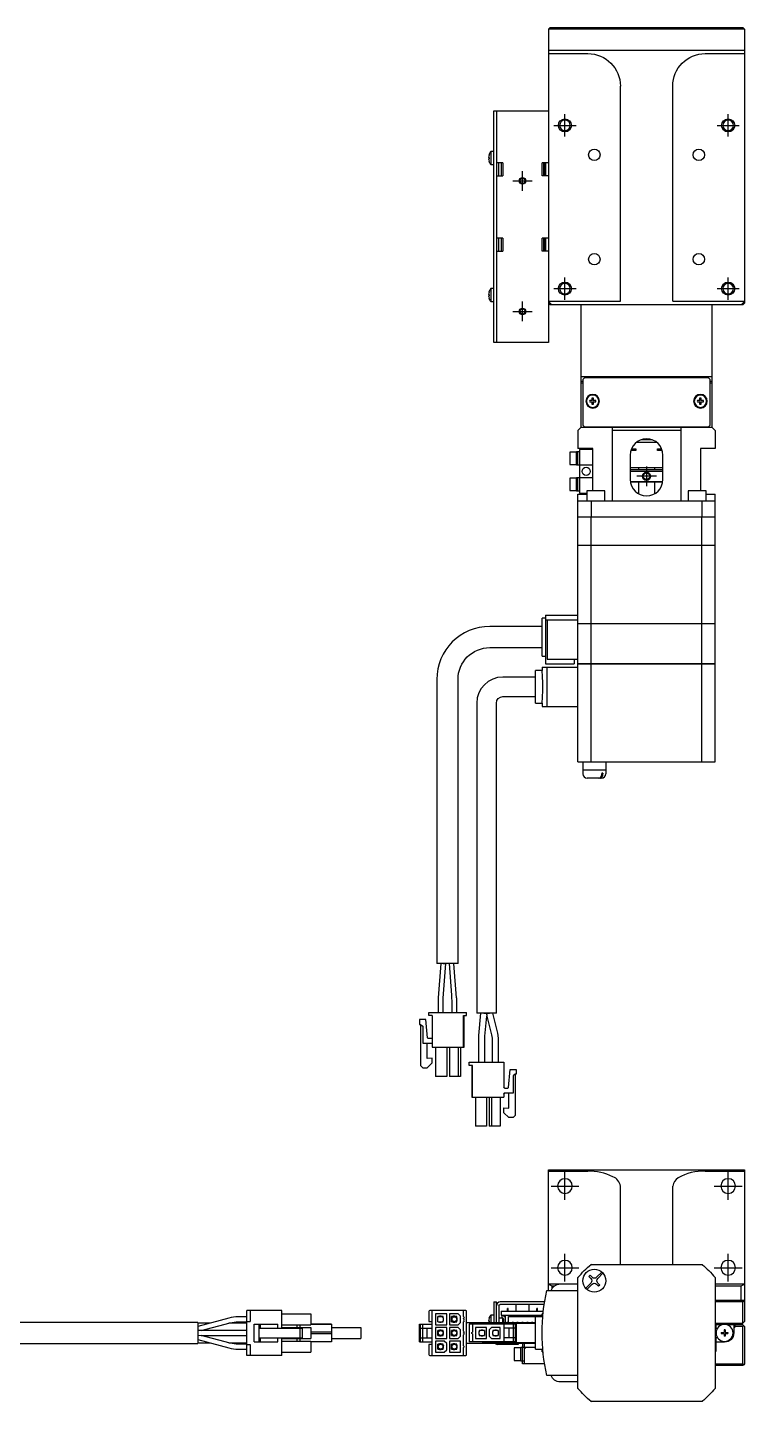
# Model space of a CAD drawing. Extents: x 0 to 932, y -8 to 779.
# Drawn here: x 234.5 to 454.2, y 358.5 to 779.4 of the extents above; entities that cross this region are included whole.
import ezdxf

# ---------------------------------------------------------------- set-up
doc = ezdxf.new("R2010")
doc.units = 0
doc.header["$LTSCALE"] = 0.5
doc.linetypes.add('CENTER', pattern=[50.8, 31.75, -6.35, 6.35, -6.35])
for name, color, linetype in [('MSM_CENTER', 1, 'CENTER'), ('MSM_CONTINUOUS', 7, 'CONTINUOUS'), ('MSM_NARROW', 5, 'CONTINUOUS')]:
    doc.layers.add(name, color=color, linetype=linetype)

msp = doc.modelspace()

# ---------------------------------------------------------------- linework, layer by layer
at = {"layer": 'MSM_CENTER'}
for p, q in [((395.75, 749.44), (402.55, 749.44)), ((399.15, 746.04), (399.15, 752.84)), ((445.75, 749.44), (452.55, 749.44)), ((449.15, 746.04), (449.15, 752.84)), ((386.15, 729.44), (386.15, 735.44)), ((383.15, 732.44), (389.15, 732.44)), ((395.75, 699.44), (402.55, 699.44)), ((399.15, 696.04), (399.15, 702.84)), ((445.75, 699.44), (452.55, 699.44)), ((449.15, 696.04), (449.15, 702.84)), ((386.15, 689.44), (386.15, 695.44)), ((383.15, 692.44), (389.15, 692.44)), ((424.15, 644.94), (424.15, 638.94)), ((427.15, 641.94), (421.15, 641.94)), ((399.15, 420.23), (399.15, 428.73)), ((449.15, 420.23), (449.15, 428.73)), ((394.9, 424.48), (403.4, 424.48)), ((444.9, 424.48), (453.4, 424.48)), ((399.15, 395.23), (399.15, 403.73)), ((449.15, 395.23), (449.15, 403.73)), ((394.9, 399.48), (403.4, 399.48)), ((444.9, 399.48), (453.4, 399.48))]:
    msp.add_line(p, q, dxfattribs=at)
at = {"layer": 'MSM_CONTINUOUS'}
for p, q in [((394.65, 779.44), (394.15, 778.94)), ((394.15, 778.94), (394.15, 682.94)), ((454.15, 778.94), (394.15, 778.94)), ((394.65, 779.44), (453.65, 779.44)), ((454.15, 778.94), (453.65, 779.44)), ((454.15, 778.94), (454.15, 694.94)), ((394.15, 772.44), (454.15, 772.44)), ((394.15, 771.44), (406.15, 771.44)), ((442.15, 771.44), (454.15, 771.44)), ((416.15, 695.64), (416.15, 761.44)), ((432.15, 695.64), (432.15, 761.44)), ((377.35, 682.94), (377.35, 753.94)), ((377.35, 753.94), (394.15, 753.94)), ((378.15, 753.94), (378.15, 682.94)), ((376.45, 741.44), (376.45, 737.44)), ((377.35, 741.44), (376.45, 741.44)), ((375.77, 739.64), (375.9, 739.64)), ((375.9, 739.24), (375.77, 739.24)), ((375.9, 740.39), (375.9, 740.37)), ((375.9, 739.64), (375.9, 739.24)), ((375.9, 738.51), (375.9, 738.49)), ((376.45, 737.44), (377.35, 737.44)), ((380.15, 737.94), (378.15, 737.94)), ((378.95, 733.94), (378.95, 737.94)), ((379.65, 737.94), (379.65, 733.94)), ((380.15, 737.94), (380.15, 733.94)), ((392.15, 733.94), (392.15, 737.94)), ((394.15, 737.94), (392.15, 737.94)), ((392.65, 733.94), (392.65, 737.94)), ((392.85, 733.94), (392.85, 737.94)), ((393.35, 733.94), (393.35, 737.94)), ((378.15, 733.94), (380.15, 733.94)), ((394.15, 733.94), (392.15, 733.94)), ((380.15, 714.94), (378.15, 714.94)), ((378.95, 710.94), (378.95, 714.94)), ((379.65, 714.94), (379.65, 710.94)), ((380.15, 714.94), (380.15, 710.94)), ((394.15, 714.94), (392.15, 714.94)), ((392.15, 710.94), (392.15, 714.94)), ((392.65, 710.94), (392.65, 714.94)), ((392.85, 710.94), (392.85, 714.94)), ((393.35, 710.94), (393.35, 714.94)), ((378.15, 710.94), (380.15, 710.94)), ((394.15, 710.94), (392.15, 710.94)), ((376.45, 699.44), (376.45, 695.44)), ((377.35, 699.44), (376.45, 699.44)), ((375.77, 697.64), (375.9, 697.64)), ((375.9, 697.24), (375.77, 697.24)), ((375.9, 698.39), (375.9, 698.37)), ((375.9, 697.64), (375.9, 697.24)), ((375.9, 696.51), (375.9, 696.49)), ((376.45, 695.44), (377.35, 695.44)), ((394.15, 695.64), (416.15, 695.64)), ((394.15, 695.44), (395.15, 694.44)), ((394.15, 694.94), (394.65, 694.44)), ((394.4, 694.69), (394.65, 694.94)), ((432.15, 695.64), (454.15, 695.64)), ((453.15, 694.44), (454.15, 695.44)), ((453.65, 694.94), (453.9, 694.69)), ((453.65, 694.44), (454.15, 694.94)), ((453.65, 694.44), (394.65, 694.44)), ((404.15, 656.94), (404.15, 694.44)), ((444.15, 694.44), (444.15, 656.94)), ((394.15, 682.94), (377.35, 682.94)), ((444.15, 672.44), (404.15, 672.44)), ((404.65, 670.94), (404.15, 670.94)), ((404.65, 670.44), (404.15, 670.44)), ((405.15, 672.14), (404.65, 671.64)), ((404.65, 671.64), (404.65, 657.64)), ((443.15, 672.14), (405.15, 672.14)), ((409.65, 672.14), (409.65, 672.44)), ((410.4, 672.44), (410.4, 672.14)), ((415.9, 672.14), (415.9, 672.44)), ((419.35, 672.44), (419.15, 672.24)), ((429.15, 672.24), (419.15, 672.24)), ((419.15, 672.24), (419.15, 672.14)), ((429.15, 672.24), (428.95, 672.44)), ((429.15, 672.14), (429.15, 672.24)), ((432.4, 672.44), (432.4, 672.14)), ((437.9, 672.14), (437.9, 672.44)), ((438.65, 672.44), (438.65, 672.14)), ((443.65, 671.64), (443.15, 672.14)), ((443.65, 657.64), (443.65, 671.64)), ((444.15, 670.94), (443.65, 670.94)), ((444.15, 670.44), (443.65, 670.44)), ((407.41, 665.18), (406.73, 665.18)), ((407.41, 665.86), (407.41, 665.18)), ((407.89, 665.18), (407.89, 665.86)), ((408.57, 665.18), (407.89, 665.18)), ((440.41, 665.18), (439.73, 665.18)), ((440.41, 665.86), (440.41, 665.18)), ((440.89, 665.18), (440.89, 665.86)), ((441.57, 665.18), (440.89, 665.18)), ((406.73, 664.7), (407.41, 664.7)), ((407.41, 664.7), (407.41, 664.02)), ((407.89, 664.02), (407.89, 664.7)), ((407.89, 664.7), (408.57, 664.7)), ((439.73, 664.7), (440.41, 664.7)), ((440.41, 664.7), (440.41, 664.02)), ((440.89, 664.02), (440.89, 664.7)), ((440.89, 664.7), (441.57, 664.7)), ((404.15, 656.94), (403.15, 655.94)), ((404.15, 656.94), (444.15, 656.94)), ((404.65, 657.64), (405.15, 657.14)), ((405.15, 657.14), (443.15, 657.14)), ((409.65, 657.14), (409.65, 656.94)), ((413.65, 656.94), (413.65, 634.44)), ((414.15, 657.14), (414.15, 656.94)), ((416.65, 657.14), (416.65, 656.94)), ((431.65, 656.94), (431.65, 657.14)), ((434.15, 656.94), (434.15, 657.14)), ((434.65, 656.94), (434.65, 634.44)), ((438.65, 656.94), (438.65, 657.14)), ((443.15, 657.14), (443.65, 657.64)), ((445.15, 655.94), (444.15, 656.94)), ((403.15, 655.94), (403.15, 650.44)), ((434.65, 655.94), (413.65, 655.94)), ((425.86, 653.14), (422.45, 653.14)), ((422.9, 653.28), (422.9, 653.14)), ((425.4, 653.14), (425.4, 653.28)), ((445.15, 655.94), (445.15, 650.44)), ((400.65, 649.34), (400.65, 645.54)), ((402.65, 649.34), (400.65, 649.34)), ((402.65, 645.44), (402.65, 649.44)), ((403.65, 649.44), (402.65, 649.44)), ((407.65, 650.44), (403.15, 650.44)), ((403.15, 645.44), (403.15, 649.44)), ((403.65, 650.14), (403.65, 636.74)), ((407.65, 650.14), (403.65, 650.14)), ((407.65, 637.44), (407.65, 650.44)), ((419.15, 648.44), (419.15, 640.94)), ((420.82, 649.84), (419.35, 649.84)), ((419.53, 650.34), (420.82, 650.34)), ((420.8, 650.34), (420.8, 649.84)), ((420.82, 650.34), (420.82, 649.84)), ((427.28, 652.34), (421.02, 652.34)), ((427.49, 650.34), (428.78, 650.34)), ((427.49, 649.84), (427.49, 650.34)), ((428.95, 649.84), (427.49, 649.84)), ((427.5, 649.84), (427.5, 650.34)), ((429.15, 640.94), (429.15, 648.44)), ((445.15, 650.44), (440.65, 650.44)), ((440.65, 650.44), (440.65, 637.44)), ((400.65, 645.54), (402.65, 645.54)), ((402.65, 645.44), (407.65, 645.44)), ((419.15, 644.64), (429.15, 644.64)), ((421.65, 644.64), (421.65, 643.94)), ((426.65, 643.94), (426.65, 644.64)), ((400.65, 641.34), (400.65, 637.54)), ((402.65, 641.34), (400.65, 641.34)), ((402.65, 637.44), (402.65, 641.44)), ((407.65, 641.44), (402.65, 641.44)), ((403.15, 637.44), (403.15, 641.44)), ((429.15, 643.94), (419.15, 643.94)), ((429.15, 643.44), (419.15, 643.44)), ((419.19, 640.34), (429.12, 640.34)), ((429.09, 640.14), (419.22, 640.14)), ((421.65, 640.14), (421.65, 636.61)), ((426.65, 636.61), (426.65, 640.14)), ((400.65, 637.54), (402.65, 637.54)), ((402.65, 637.44), (403.65, 637.44)), ((403.15, 620.74), (403.15, 636.44)), ((403.15, 636.44), (405.9, 636.44)), ((403.65, 636.74), (405.9, 636.74)), ((411.4, 637.44), (405.9, 637.44)), ((405.9, 637.44), (405.9, 634.44)), ((411.4, 634.44), (411.4, 637.44)), ((442.4, 637.44), (436.9, 637.44)), ((436.9, 637.44), (436.9, 634.44)), ((442.4, 634.44), (442.4, 637.44)), ((442.4, 636.44), (445.15, 636.44)), ((445.15, 620.74), (445.15, 636.44)), ((403.15, 634.44), (445.15, 634.44)), ((407.15, 634.44), (407.15, 629.44)), ((441.15, 629.44), (441.15, 634.44)), ((445.15, 629.44), (403.15, 629.44)), ((407.18, 620.74), (407.18, 629.44)), ((441.12, 620.74), (441.12, 629.44)), ((445.15, 620.74), (403.15, 620.74)), ((403.15, 584.44), (403.15, 620.69)), ((445.15, 620.69), (403.15, 620.69)), ((403.2, 620.69), (403.2, 620.74)), ((407.18, 596.74), (407.18, 620.69)), ((407.44, 620.69), (407.44, 620.74)), ((440.87, 620.69), (440.87, 620.74)), ((441.12, 596.74), (441.12, 620.69)), ((445.1, 620.69), (445.1, 620.74)), ((445.15, 596.74), (445.15, 620.69)), ((392.15, 586.87), (392.15, 598.51)), ((393.15, 598.51), (392.15, 598.51)), ((393.15, 599.44), (393.15, 584.44)), ((393.15, 599.44), (403.15, 599.44)), ((393.15, 597.94), (403.15, 597.94)), ((393.75, 597.94), (393.75, 585.94)), ((392.15, 595.94), (376.15, 595.94)), ((445.15, 596.74), (403.15, 596.74)), ((445.15, 596.69), (403.15, 596.69)), ((403.2, 596.69), (403.2, 596.74)), ((407.18, 584.44), (407.18, 596.69)), ((407.44, 596.69), (407.44, 596.74)), ((440.87, 596.69), (440.87, 596.74)), ((441.12, 584.44), (441.12, 596.69)), ((445.1, 596.69), (445.1, 596.74)), ((445.15, 584.44), (445.15, 596.69)), ((376.15, 589.44), (392.15, 589.44)), ((392.15, 586.87), (393.15, 586.87)), ((393.75, 585.94), (403.15, 585.94)), ((401.95, 585.94), (401.95, 584.44)), ((390.15, 572.44), (390.15, 582.44)), ((392.16, 582.44), (390.15, 582.44)), ((392.16, 583.44), (403.15, 583.44)), ((392.16, 583.44), (392.16, 582.44)), ((393.15, 584.44), (401.95, 584.44)), ((393.58, 583.44), (393.58, 571.44)), ((445.15, 584.44), (403.15, 584.44)), ((403.15, 554.44), (403.15, 584.39)), ((445.15, 584.39), (403.15, 584.39)), ((403.2, 584.39), (403.2, 584.44)), ((407.18, 554.44), (407.18, 584.39)), ((407.44, 584.39), (407.44, 584.44)), ((440.87, 584.39), (440.87, 584.44)), ((441.12, 554.44), (441.12, 584.39)), ((445.1, 584.39), (445.1, 584.44)), ((445.15, 554.44), (445.15, 584.39)), ((359.9, 579.69), (359.9, 492.69)), ((366.4, 492.69), (366.4, 579.69)), ((390.15, 580.44), (380.15, 580.44)), ((380.15, 574.44), (390.15, 574.44)), ((372.15, 572.44), (372.15, 477.44)), ((378.15, 477.44), (378.15, 572.44)), ((390.15, 572.44), (392.16, 572.44)), ((392.16, 572.44), (392.16, 571.44)), ((392.16, 571.44), (403.15, 571.44)), ((403.15, 554.44), (445.15, 554.44)), ((404.65, 554.44), (404.65, 551.94)), ((411.65, 551.94), (404.65, 551.94)), ((404.65, 551.89), (404.65, 550.74)), ((411.65, 551.89), (404.65, 551.89)), ((404.7, 551.94), (404.7, 551.89)), ((411.6, 551.89), (411.6, 551.94)), ((411.65, 554.44), (411.65, 551.94)), ((411.65, 551.89), (411.65, 550.74)), ((410.35, 549.44), (405.95, 549.44)), ((410.44, 550.94), (410.44, 550.74)), ((410.8, 550.94), (410.44, 550.94)), ((410.8, 550.94), (410.8, 550.74)), ((366.4, 492.69), (359.9, 492.69)), ((361.15, 492.69), (360.36, 482.12)), ((361.85, 482.01), (362.65, 492.63)), ((361.9, 492.69), (362.65, 492.63)), ((362.65, 492.63), (362.63, 492.69)), ((363.66, 492.63), (364.43, 482.95)), ((365.99, 482.15), (365.16, 492.69)), ((360.33, 481.32), (360.33, 477.69)), ((361.83, 477.69), (361.83, 481.32)), ((364.43, 482.95), (364.53, 480.32)), ((364.53, 480.32), (364.53, 477.69)), ((366.03, 477.69), (366.03, 481.29)), ((357.45, 477.69), (369.05, 477.69)), ((357.45, 476.69), (357.45, 477.69)), ((358.45, 476.69), (357.45, 476.69)), ((358.45, 476.69), (358.45, 466.99)), ((368.05, 476.69), (369.05, 476.69)), ((368.05, 466.99), (368.05, 476.69)), ((368.3, 466.99), (368.3, 476.69)), ((369.05, 476.69), (369.05, 477.69)), ((378.15, 477.44), (372.15, 477.44)), ((373.3, 477.44), (372.64, 470.63)), ((374.3, 477.44), (375.3, 477.34)), ((374.63, 470.44), (375.22, 476.49)), ((375.16, 477.22), (376, 477.44)), ((375.16, 477.22), (375.22, 476.49)), ((375.22, 476.49), (376.7, 470.81)), ((375.29, 477.25), (375.3, 477.34)), ((378.63, 471.31), (377.04, 477.44)), ((354.65, 475.49), (354.65, 473.99)), ((356.57, 475.49), (354.65, 475.49)), ((354.65, 473.99), (354.95, 473.99)), ((354.95, 473.99), (355.65, 473.49)), ((354.95, 473.99), (354.95, 461.39)), ((355.65, 473.49), (355.65, 468.24)), ((357.05, 469.92), (356.57, 475.49)), ((355.65, 468.24), (358.15, 468.24)), ((356.95, 463.56), (356.95, 468.24)), ((358.15, 469.74), (357.25, 469.74)), ((372.64, 470.63), (372.63, 470.34)), ((372.63, 470.34), (372.63, 462.44)), ((374.63, 470.34), (374.63, 470.44)), ((374.63, 462.44), (374.63, 470.34)), ((376.7, 470.81), (376.83, 469.8)), ((376.83, 469.8), (376.83, 462.44)), ((378.83, 469.8), (378.63, 471.31)), ((378.83, 462.44), (378.83, 469.8)), ((358.45, 463.69), (356.95, 463.56)), ((358.45, 466.99), (368.3, 466.99)), ((358.45, 462.19), (358.45, 463.69)), ((359.55, 466.99), (359.55, 458.09)), ((362.95, 466.99), (362.95, 458.09)), ((363.75, 466.99), (363.75, 458.09)), ((366.4, 466.99), (366.4, 458.09)), ((367.15, 466.99), (367.15, 458.09)), ((354.95, 461.39), (355.65, 460.69)), ((355.65, 460.69), (356.95, 460.69)), ((356.95, 460.69), (358.45, 462.19)), ((369.85, 461.44), (369.85, 462.44)), ((369.85, 462.44), (380.45, 462.44)), ((370.85, 461.44), (369.85, 461.44)), ((370.6, 461.44), (370.6, 451.74)), ((370.85, 451.74), (370.85, 461.44)), ((380.45, 462.44), (380.45, 454.79)), ((380.45, 462.44), (380.45, 454.79)), ((381.85, 454.67), (382.34, 460.24)), ((382.34, 460.24), (384.25, 460.24)), ((384.25, 460.24), (384.25, 458.74)), ((384.25, 460.24), (384.25, 458.74)), ((362.95, 458.09), (359.55, 458.09)), ((367.15, 458.09), (363.75, 458.09)), ((380.45, 454.79), (380.45, 454.79)), ((383.95, 458.74), (383.25, 458.24)), ((383.95, 458.74), (383.25, 458.24)), ((383.25, 458.24), (383.25, 452.99)), ((383.25, 458.24), (383.25, 452.99)), ((384.25, 458.74), (383.95, 458.74)), ((383.95, 458.74), (383.95, 446.14)), ((383.95, 458.74), (383.95, 446.14)), ((370.6, 451.74), (380.45, 451.74)), ((371.75, 451.74), (371.75, 442.84)), ((375.15, 451.74), (375.15, 442.84)), ((375.15, 451.74), (375.15, 442.84)), ((375.95, 451.74), (375.95, 442.84)), ((376.7, 451.74), (376.7, 442.84)), ((379.35, 451.74), (379.35, 442.84)), ((379.35, 451.74), (379.35, 442.84)), ((380.45, 452.69), (380.45, 452.7)), ((380.45, 452.69), (380.45, 451.74)), ((380.45, 452.69), (380.45, 451.74)), ((380.75, 454.49), (381.65, 454.49)), ((383.25, 452.99), (380.75, 452.99)), ((381.95, 448.31), (381.95, 452.99)), ((380.45, 446.94), (380.45, 448.44)), ((380.45, 448.44), (381.95, 448.31)), ((380.45, 448.44), (381.95, 448.31)), ((381.95, 445.44), (380.45, 446.94)), ((375.15, 442.84), (371.75, 442.84)), ((379.35, 442.84), (375.95, 442.84)), ((383.25, 445.44), (381.95, 445.44)), ((383.95, 446.14), (383.25, 445.44)), ((383.95, 446.14), (383.25, 445.44)), ((394.15, 392.48), (394.15, 429.48)), ((394.15, 429.48), (454.15, 429.48)), ((454.15, 429.48), (454.15, 382.98)), ((394.15, 429.02), (406.15, 429.02)), ((442.15, 429.02), (454.15, 429.02)), ((416.15, 400.48), (416.15, 424.46)), ((432.15, 400.48), (432.15, 424.46)), ((407.15, 400.48), (407.02, 400.35)), ((407.18, 400.48), (441.12, 400.48)), ((441.28, 400.35), (441.15, 400.48)), ((403.28, 396.6), (403.15, 396.48)), ((403.15, 362.5), (403.15, 396.45)), ((406.49, 396.78), (406.84, 397.14)), ((407.09, 396.18), (406.49, 396.78)), ((406.84, 397.14), (407.45, 396.54)), ((408.86, 396.54), (410.44, 398.12)), ((410.8, 397.77), (409.21, 396.18)), ((445.15, 396.48), (445.02, 396.6)), ((445.15, 396.45), (445.15, 362.5)), ((393.58, 392.48), (403.15, 392.48)), ((394.15, 394.48), (403.15, 394.48)), ((394.15, 394.38), (395.15, 393.93)), ((395.15, 393.93), (395.15, 393)), ((395.15, 393.93), (396.01, 393.93)), ((405.51, 393.18), (407.09, 394.77)), ((407.45, 394.41), (405.86, 392.83)), ((409.46, 393.81), (408.86, 394.41)), ((409.21, 394.77), (409.81, 394.17)), ((409.81, 394.17), (409.46, 393.81)), ((445.15, 394.48), (454.15, 394.48)), ((445.15, 393.93), (453.15, 393.93)), ((453.15, 393.93), (454.15, 394.38)), ((453.15, 389.48), (453.15, 393.93)), ((377.35, 388.98), (378.15, 388.98)), ((377.35, 388.98), (377.35, 382.73)), ((378.15, 382.73), (378.15, 388.98)), ((378.95, 387.78), (378.95, 382.73)), ((392.91, 388.98), (379.35, 388.98)), ((392.79, 388.18), (379.35, 388.18)), ((384.15, 388.18), (384.15, 386.18)), ((388.15, 386.18), (388.15, 388.18)), ((445.15, 389.48), (454.15, 389.48)), ((453.65, 388.98), (445.15, 388.98)), ((453.65, 389.48), (454.15, 388.98)), ((453.65, 388.98), (453.9, 389.23)), ((453.65, 382.48), (453.65, 388.98)), ((296.23, 384.05), (286.75, 381.5)), ((301.75, 384.43), (299.12, 384.43)), ((301.75, 372.58), (301.75, 386.38)), ((312.45, 386.38), (301.75, 386.38)), ((302.75, 386.38), (302.75, 382.98)), ((312.45, 380.98), (312.45, 386.38)), ((312.45, 385.38), (321.35, 385.38)), ((321.35, 385.38), (321.35, 381.98)), ((357.45, 386.08), (357.45, 382.98)), ((368.75, 386.38), (357.75, 386.38)), ((358.45, 372.58), (358.45, 386.38)), ((362.95, 385.38), (359.55, 385.38)), ((359.55, 385.38), (359.55, 381.98)), ((360.7, 384.48), (360.2, 384.48)), ((360.2, 382.88), (360.2, 384.48)), ((361.58, 384.43), (360.2, 384.43)), ((361.2, 384.58), (360.7, 384.58)), ((360.7, 384.43), (360.7, 384.58)), ((361.2, 384.43), (361.2, 384.58)), ((361.85, 384.48), (361.2, 384.48)), ((361.95, 384.05), (361.58, 384.43)), ((361.58, 382.93), (361.95, 383.3)), ((361.85, 384.15), (361.85, 384.48)), ((361.85, 382.88), (361.85, 383.2)), ((361.95, 383.3), (361.95, 384.05)), ((362.95, 381.98), (362.95, 385.38)), ((366.4, 385.38), (363.75, 385.38)), ((363.75, 385.38), (363.75, 381.98)), ((364.9, 384.48), (364.4, 384.48)), ((364.4, 382.88), (364.4, 384.48)), ((365.78, 384.43), (364.4, 384.43)), ((364.56, 383.89), (364.4, 383.36)), ((365.4, 384.58), (364.9, 384.58)), ((364.9, 384.43), (364.9, 384.58)), ((365.4, 384.43), (365.4, 384.58)), ((366.05, 384.48), (365.4, 384.48)), ((366.15, 384.05), (365.78, 384.43)), ((365.78, 382.93), (366.05, 383.2)), ((365.86, 383.01), (366, 383.46)), ((366.05, 384.15), (366.05, 384.48)), ((366.05, 383.2), (366.15, 383.3)), ((366.05, 382.88), (366.05, 383.2)), ((366.15, 383.3), (366.15, 384.05)), ((367.15, 384.63), (366.4, 385.38)), ((367.15, 382.73), (367.15, 384.63)), ((368.05, 384.48), (368.05, 386.38)), ((368.05, 383.93), (368.05, 383.98)), ((368.05, 383.38), (368.05, 383.43)), ((369.05, 372.88), (369.05, 386.08)), ((375.77, 383.18), (375.9, 383.18)), ((375.9, 383.93), (375.9, 383.9)), ((375.9, 383.18), (375.9, 382.78)), ((376.45, 384.98), (376.45, 382.73)), ((377.35, 384.98), (376.45, 384.98)), ((380.15, 383.98), (378.95, 383.98)), ((379.65, 386.18), (379.65, 384.98)), ((379.65, 386.18), (392.53, 386.18)), ((379.65, 384.98), (392.15, 384.98)), ((379.9, 383.98), (379.9, 384.98)), ((380.15, 382.73), (380.15, 383.98)), ((380.35, 383.78), (380.15, 383.98)), ((380.35, 383.78), (380.35, 382.73)), ((380.45, 384.98), (380.45, 384.43)), ((380.9, 384.43), (380.45, 384.43)), ((380.9, 382.73), (380.9, 384.98)), ((381.78, 386.98), (381.53, 386.98)), ((381.53, 386.18), (381.53, 386.98)), ((381.78, 386.18), (381.78, 386.98)), ((381.9, 384.48), (392.37, 384.48)), ((381.9, 382.83), (381.9, 384.48)), ((390.15, 374.48), (390.15, 384.48)), ((390.53, 386.18), (390.53, 386.98)), ((390.78, 386.98), (390.53, 386.98)), ((390.78, 386.18), (390.78, 386.98)), ((391.4, 384.48), (391.4, 384.98)), ((391.63, 384.98), (391.63, 384.48)), ((391.86, 384.98), (391.86, 384.48)), ((392.15, 384.48), (392.15, 385.3)), ((392.44, 385.3), (392.15, 385.3)), ((286.75, 382.73), (186.75, 382.73)), ((286.75, 382.73), (286.75, 376.23)), ((290.38, 382.48), (286.75, 382.48)), ((301.75, 380.23), (286.75, 380.23)), ((287.78, 380.23), (296.62, 382.6)), ((301.75, 382.48), (296.17, 382.48)), ((299.12, 382.93), (301.75, 382.93)), ((301.75, 382.98), (302.75, 382.98)), ((303.95, 376.78), (303.95, 382.18)), ((303.95, 382.18), (311.2, 382.18)), ((305.45, 376.78), (305.45, 382.18)), ((305.45, 380.98), (318.75, 380.98)), ((305.95, 380.98), (305.95, 382.18)), ((311.2, 380.98), (311.2, 382.18)), ((312.45, 381.98), (321.35, 381.98)), ((312.45, 381.18), (321.35, 381.18)), ((317, 381.98), (317, 381.18)), ((318, 381.98), (318, 381.18)), ((318.05, 377.98), (318.05, 380.98)), ((318.75, 377.98), (318.75, 380.98)), ((321.35, 382.18), (324.65, 382.18)), ((324.77, 382.18), (321.35, 382.18)), ((321.35, 382.18), (326.45, 382.18)), ((327.7, 382.18), (321.35, 382.18)), ((321.35, 381.18), (321.35, 377.78)), ((327.7, 379.73), (321.35, 379.73)), ((327.7, 379.23), (321.35, 379.23)), ((324.65, 382.18), (324.95, 382.18)), ((324.95, 382.18), (324.77, 382.18)), ((326.45, 382.18), (326.75, 382.18)), ((326.75, 382.18), (327.7, 382.18)), ((327.7, 382.18), (327.7, 376.78)), ((327.7, 381.18), (336.6, 381.18)), ((327.7, 381.18), (336.6, 381.18)), ((327.7, 381.18), (336.6, 381.18)), ((336.6, 381.18), (336.6, 377.78)), ((354.65, 376.78), (354.65, 382.18)), ((354.65, 382.18), (358.45, 382.18)), ((354.95, 376.78), (354.95, 382.18)), ((354.95, 380.98), (358.45, 380.98)), ((355.65, 376.78), (355.65, 382.18)), ((356.95, 377.98), (356.95, 380.98)), ((357.45, 382.98), (358.45, 382.98)), ((359.55, 381.98), (362.95, 381.98)), ((359.55, 381.18), (359.55, 377.78)), ((362.95, 381.18), (359.55, 381.18)), ((360.2, 382.93), (361.58, 382.93)), ((360.2, 382.88), (360.7, 382.88)), ((360.7, 380.28), (360.2, 380.28)), ((360.2, 378.68), (360.2, 380.28)), ((361.58, 380.23), (360.2, 380.23)), ((360.7, 382.93), (360.7, 382.78)), ((360.7, 382.78), (361.2, 382.78)), ((361.2, 380.38), (360.7, 380.38)), ((360.7, 380.23), (360.7, 380.38)), ((361.2, 382.78), (361.2, 382.93)), ((361.2, 382.88), (361.85, 382.88)), ((361.2, 380.23), (361.2, 380.38)), ((361.85, 380.28), (361.2, 380.28)), ((361.95, 379.85), (361.58, 380.23)), ((361.58, 378.73), (361.95, 379.1)), ((361.85, 379.95), (361.85, 380.28)), ((361.85, 378.68), (361.85, 379)), ((361.95, 379.1), (361.95, 379.85)), ((362.95, 377.78), (362.95, 381.18)), ((363.75, 381.98), (366.4, 381.98)), ((363.75, 381.18), (363.75, 377.78)), ((366.4, 381.18), (363.75, 381.18)), ((364.4, 382.93), (365.78, 382.93)), ((364.4, 382.88), (364.9, 382.88)), ((364.9, 380.28), (364.4, 380.28)), ((364.4, 378.68), (364.4, 380.28)), ((365.78, 380.23), (364.4, 380.23)), ((364.4, 380.22), (364.48, 380.23)), ((364.9, 382.93), (364.9, 382.78)), ((364.9, 382.78), (365.4, 382.78)), ((365.4, 380.38), (364.9, 380.38)), ((364.9, 380.23), (364.9, 380.38)), ((365.4, 382.78), (365.4, 382.93)), ((365.4, 382.88), (366.05, 382.88)), ((365.4, 380.23), (365.4, 380.38)), ((366.05, 380.28), (365.4, 380.28)), ((366.15, 379.85), (365.78, 380.23)), ((365.78, 378.73), (366.15, 379.1)), ((366.05, 379.95), (366.05, 380.28)), ((366.05, 378.68), (366.05, 379)), ((366.15, 379.1), (366.15, 379.85)), ((366.4, 381.98), (367.15, 382.73)), ((367.15, 380.43), (366.4, 381.18)), ((367.15, 378.53), (367.15, 380.43)), ((368.05, 380), (368.05, 382.88)), ((368.05, 379.45), (368.05, 379.5)), ((368.05, 375.53), (368.05, 378.95)), ((369.05, 382.73), (390.15, 382.73)), ((369.85, 382.18), (369.85, 376.78)), ((384.25, 382.18), (369.85, 382.18)), ((370.85, 382.18), (370.85, 379.73)), ((370.85, 379.23), (370.85, 376.78)), ((375.15, 381.18), (371.75, 381.18)), ((371.75, 381.18), (371.75, 377.78)), ((373.13, 380.23), (372.75, 379.85)), ((372.75, 379.85), (372.75, 379.1)), ((372.75, 379.1), (373.13, 378.73)), ((373.5, 380.28), (372.85, 380.28)), ((372.85, 380.28), (372.85, 379.95)), ((372.85, 379), (372.85, 378.68)), ((374.5, 380.23), (373.13, 380.23)), ((374, 380.38), (373.5, 380.38)), ((373.5, 380.38), (373.5, 380.23)), ((374, 380.38), (374, 380.23)), ((374.5, 380.28), (374, 380.28)), ((374.5, 380.28), (374.5, 378.68)), ((375.15, 382.48), (390.15, 382.48)), ((375.15, 377.78), (375.15, 381.18)), ((375.9, 382.78), (375.77, 382.78)), ((376.7, 381.18), (375.95, 380.43)), ((375.95, 380.43), (375.95, 378.53)), ((379.35, 381.18), (376.7, 381.18)), ((377.33, 380.23), (376.95, 379.85)), ((376.95, 379.85), (376.95, 379.1)), ((376.95, 379.1), (377.33, 378.73)), ((377.7, 380.28), (377.05, 380.28)), ((377.05, 380.28), (377.05, 379.95)), ((377.05, 379), (377.05, 378.68)), ((378.7, 380.23), (377.33, 380.23)), ((378.2, 380.38), (377.7, 380.38)), ((377.7, 380.38), (377.7, 380.23)), ((378.2, 380.38), (378.2, 380.23)), ((378.7, 380.28), (378.2, 380.28)), ((378.7, 380.28), (378.7, 378.68)), ((379.35, 377.78), (379.35, 381.18)), ((380.45, 382.18), (380.45, 376.78)), ((383.95, 380.98), (380.45, 380.98)), ((381.4, 382.83), (381.9, 382.83)), ((381.4, 382.73), (381.4, 382.83)), ((381.95, 380.98), (381.95, 377.98)), ((383.25, 382.18), (383.25, 376.78)), ((383.95, 382.18), (383.95, 376.78)), ((384.25, 382.18), (384.25, 376.78)), ((445.15, 382.48), (453.65, 382.48)), ((445.35, 381.98), (445.35, 381.03)), ((447.34, 381.98), (445.35, 381.98)), ((445.35, 381.03), (445.65, 380.85)), ((447.05, 379.62), (447.85, 379.62)), ((447.05, 379.62), (447.05, 379.33)), ((447.05, 379.33), (447.85, 379.33)), ((447.58, 379.62), (447.58, 379.33)), ((448.2, 380.48), (447.91, 380.48)), ((447.91, 380.48), (447.91, 379.68)), ((447.91, 379.95), (448.2, 379.95)), ((447.91, 379.27), (447.91, 378.48)), ((447.91, 379.01), (448.2, 379.01)), ((448.2, 380.48), (448.2, 379.68)), ((448.2, 379.27), (448.2, 378.48)), ((448.26, 379.62), (449.05, 379.62)), ((448.26, 379.33), (449.05, 379.33)), ((448.52, 379.33), (448.52, 379.62)), ((453.65, 381.98), (448.77, 381.98)), ((449.05, 379.62), (449.05, 379.33)), ((450.85, 381.98), (450.85, 379.48)), ((451.35, 381.48), (450.85, 381.83)), ((450.85, 380.98), (451.35, 381.48)), ((453.65, 381.48), (451.35, 381.48)), ((454.15, 382.98), (453.65, 382.48)), ((453.65, 381.98), (454.15, 381.48)), ((453.65, 381.48), (453.9, 381.73)), ((453.65, 369.98), (453.65, 381.48)), ((454.15, 381.48), (454.15, 369.98)), ((186.75, 376.23), (286.75, 376.23)), ((286.75, 378.73), (286.84, 378.73)), ((286.75, 377.45), (296.24, 374.9)), ((286.75, 376.48), (290.38, 376.48)), ((286.88, 378.84), (287.78, 378.73)), ((287.78, 378.73), (301.75, 378.73)), ((296.63, 376.35), (287.78, 378.73)), ((296.17, 376.48), (301.75, 376.48)), ((301.75, 376.03), (299.12, 376.03)), ((301.75, 375.98), (302.75, 375.98)), ((302.75, 375.98), (302.75, 372.58)), ((303.95, 376.78), (311.2, 376.78)), ((305.45, 377.98), (318.75, 377.98)), ((305.95, 376.78), (305.95, 377.98)), ((311.2, 376.78), (311.2, 377.98)), ((312.45, 372.58), (312.45, 377.98)), ((312.45, 377.78), (321.35, 377.78)), ((312.45, 376.98), (321.35, 376.98)), ((317, 377.78), (317, 376.98)), ((318, 377.78), (318, 376.98)), ((321.35, 376.98), (321.35, 373.58)), ((327.7, 376.78), (321.35, 376.78)), ((327.7, 377.78), (336.6, 377.78)), ((354.65, 376.78), (358.45, 376.78)), ((354.95, 377.98), (358.45, 377.98)), ((357.45, 375.98), (357.45, 372.88)), ((358.45, 375.98), (357.45, 375.98)), ((359.55, 377.78), (362.95, 377.78)), ((359.55, 376.98), (359.55, 373.58)), ((362.2, 376.98), (359.55, 376.98)), ((360.2, 378.73), (361.58, 378.73)), ((360.2, 378.68), (360.7, 378.68)), ((360.7, 376.08), (360.2, 376.08)), ((360.2, 374.48), (360.2, 376.08)), ((361.58, 376.03), (360.2, 376.03)), ((360.36, 375.48), (360.51, 376.03)), ((360.7, 378.73), (360.7, 378.58)), ((360.7, 378.58), (361.2, 378.58)), ((361.2, 376.18), (360.7, 376.18)), ((360.7, 376.03), (360.7, 376.18)), ((361.2, 378.58), (361.2, 378.73)), ((361.2, 378.68), (361.85, 378.68)), ((361.2, 376.03), (361.2, 376.18)), ((361.85, 376.08), (361.2, 376.08)), ((361.85, 375.75), (361.58, 376.03)), ((361.58, 374.53), (361.85, 374.8)), ((361.95, 375.62), (361.8, 375.07)), ((361.85, 375.75), (361.85, 376.08)), ((361.95, 375.65), (361.85, 375.75)), ((361.85, 374.8), (361.95, 374.9)), ((361.85, 374.48), (361.85, 374.8)), ((361.95, 374.9), (361.95, 375.65)), ((362.95, 376.23), (362.2, 376.98)), ((362.95, 374.33), (362.95, 376.23)), ((363.75, 377.78), (366.4, 377.78)), ((363.75, 376.98), (363.75, 373.58)), ((367.15, 376.98), (363.75, 376.98)), ((364.4, 378.73), (365.78, 378.73)), ((364.4, 378.73), (364.48, 378.73)), ((364.4, 378.68), (364.9, 378.68)), ((364.4, 374.48), (364.4, 376.08)), ((364.9, 376.08), (364.4, 376.08)), ((365.78, 376.03), (364.4, 376.03)), ((364.56, 375.06), (364.4, 375.59)), ((364.9, 378.73), (364.9, 378.58)), ((364.9, 378.58), (365.4, 378.58)), ((365.4, 376.18), (364.9, 376.18)), ((364.9, 376.03), (364.9, 376.18)), ((365.4, 378.58), (365.4, 378.73)), ((365.4, 378.68), (366.05, 378.68)), ((365.4, 376.03), (365.4, 376.18)), ((366.05, 376.08), (365.4, 376.08)), ((366.05, 375.75), (365.78, 376.03)), ((365.78, 374.53), (366.05, 374.8)), ((365.86, 375.94), (366, 375.49)), ((366.05, 375.75), (366.05, 376.08)), ((366.15, 375.65), (366.05, 375.75)), ((366.05, 374.8), (366.15, 374.9)), ((366.05, 374.48), (366.05, 374.8)), ((366.15, 374.9), (366.15, 375.65)), ((366.4, 377.78), (367.15, 378.53)), ((367.15, 373.58), (367.15, 376.98)), ((368.05, 372.58), (368.05, 375.03)), ((390.15, 376.23), (369.05, 376.23)), ((384.25, 376.78), (369.85, 376.78)), ((371.75, 377.78), (375.15, 377.78)), ((372.85, 378.68), (373.5, 378.68)), ((373.13, 378.73), (374.5, 378.73)), ((373.5, 378.73), (373.5, 378.58)), ((373.5, 378.58), (374, 378.58)), ((374, 378.58), (374, 378.73)), ((374, 378.68), (374.5, 378.68)), ((390.15, 376.48), (375.15, 376.48)), ((375.95, 378.53), (376.7, 377.78)), ((376.7, 377.78), (379.35, 377.78)), ((377.05, 378.68), (377.7, 378.68)), ((377.33, 378.73), (378.7, 378.73)), ((377.7, 378.73), (377.7, 378.58)), ((377.7, 378.58), (378.2, 378.58)), ((378.2, 378.58), (378.2, 378.73)), ((378.2, 378.68), (378.7, 378.68)), ((384.85, 375.98), (378.55, 375.98)), ((383.95, 377.98), (380.45, 377.98)), ((383.65, 374.88), (383.65, 371.08)), ((385.65, 374.88), (383.65, 374.88)), ((384.85, 376.23), (384.85, 375.98)), ((385.65, 370.98), (385.65, 374.98)), ((390.15, 374.98), (385.65, 374.98)), ((386.15, 376.23), (386.15, 374.98)), ((386.15, 370.98), (386.15, 374.98)), ((386.65, 376.23), (386.65, 369.98)), ((386.65, 374.48), (387.15, 374.98)), ((445.65, 378.1), (445.35, 377.93)), ((445.35, 377.93), (445.35, 373.78)), ((448.05, 376.68), (445.35, 376.68)), ((448.2, 378.48), (447.91, 378.48)), ((299.12, 374.53), (301.75, 374.53)), ((312.45, 372.58), (301.75, 372.58)), ((312.45, 373.58), (321.35, 373.58)), ((357.75, 372.58), (368.75, 372.58)), ((359.55, 373.58), (362.2, 373.58)), ((360.2, 374.53), (361.58, 374.53)), ((360.2, 374.48), (360.7, 374.48)), ((360.7, 374.53), (360.7, 374.38)), ((360.7, 374.38), (361.2, 374.38)), ((361.2, 374.38), (361.2, 374.53)), ((361.2, 374.48), (361.85, 374.48)), ((362.2, 373.58), (362.95, 374.33)), ((363.75, 373.58), (367.15, 373.58)), ((364.4, 374.53), (365.78, 374.53)), ((364.4, 374.48), (364.9, 374.48)), ((364.9, 374.53), (364.9, 374.38)), ((364.9, 374.38), (365.4, 374.38)), ((365.4, 374.38), (365.4, 374.53)), ((365.4, 374.48), (366.05, 374.48)), ((383.65, 371.08), (385.65, 371.08)), ((385.65, 370.98), (386.65, 370.98)), ((386.15, 369.98), (386.15, 370.98)), ((390.15, 374.48), (392.37, 374.48)), ((392.15, 373.66), (392.15, 374.48)), ((392.15, 373.66), (392.44, 373.66)), ((445.35, 373.78), (445.15, 373.78)), ((392.91, 369.98), (386.15, 369.98)), ((403.15, 366.48), (393.58, 366.48)), ((445.15, 369.98), (453.65, 369.98)), ((453.65, 369.48), (445.15, 369.48)), ((453.9, 369.73), (453.65, 369.98)), ((453.9, 369.73), (453.65, 369.48)), ((454.15, 369.98), (453.9, 369.73)), ((403.15, 364.48), (397.73, 364.48)), ((403.15, 362.48), (403.28, 362.35)), ((445.02, 362.35), (445.15, 362.48)), ((407.02, 358.6), (407.15, 358.48)), ((441.12, 358.48), (407.18, 358.48)), ((441.15, 358.48), (441.28, 358.6))]:
    msp.add_line(p, q, dxfattribs=at)
at = {"layer": 'MSM_CONTINUOUS', "extrusion": (0, 0, -1)}
for centre, radius in [((-399.15, 749.44), 1.62), ((-449.15, 749.44), 1.62), ((-399.15, 699.44), 1.62), ((-449.15, 699.44), 1.62), ((-407.65, 664.94), 2.1), ((-407.65, 664.94), 1.9), ((-440.65, 664.94), 2.1), ((-440.65, 664.94), 1.9), ((-399.15, 424.48), 2.25), ((-449.15, 424.48), 2.25), ((-399.15, 399.48), 2.25), ((-449.15, 399.48), 2.25), ((-448.05, 379.48), 2.6)]:
    msp.add_circle(centre, radius, dxfattribs=at)
at = {"layer": 'MSM_CONTINUOUS'}
for centre, radius in [((408.15, 740.44), 1.75), ((440.15, 740.44), 1.75), ((386.15, 732.44), 0.783), ((408.15, 708.44), 1.75), ((440.15, 708.44), 1.75), ((386.15, 692.44), 0.783), ((405.65, 643.44), 1.25), ((424.15, 641.94), 1.01), ((408.15, 395.48), 3.5), ((365.28, 383.68), 0.75), ((361.08, 379.48), 0.75), ((365.28, 379.48), 0.75), ((361.08, 375.28), 0.75), ((365.28, 375.28), 0.75)]:
    msp.add_circle(centre, radius, dxfattribs=at)
at = {"layer": 'MSM_CONTINUOUS', "extrusion": (0, 0, -1)}
for centre, radius, start, end in [((-406.15, 761.44), 10, 90, 180), ((-442.15, 761.44), 10, 0, 90), ((-376.15, 579.69), 9.75, 0, 90), ((-380.15, 572.44), 2, 0, 90), ((-371.08, 481.32), 9.25, 0, 4.2892), ((-357.25, 469.94), 0.2, 270, 355), ((-358.15, 470.04), 0.3, 180, 270), ((-358.15, 467.94), 0.3, 90, 180), ((-380.75, 454.79), 0.3, 270, 0), ((-380.75, 454.79), 0.3, 270, 0), ((-380.75, 452.69), 0.3, 0, 90), ((-380.75, 452.69), 0.3, 0, 90), ((-424.15, 379.48), 27, 38.9424, 51.0576), ((-424.15, 379.48), 27, 128.9424, 141.0576), ((-406.39, 395.48), 1, 135, 225), ((-408.15, 397.24), 1, 225, 315), ((-409.92, 395.48), 1, 315, 45), ((-452.16, 379.48), 60, 347.4867, 12.5133), ((-397.73, 391.48), 3, 19.4712, 90), ((-408.15, 393.71), 1, 45, 135), ((-379.35, 387.78), 0.4, 0, 90), ((-368.05, 384.23), 0.25, 90, 270), ((-368.05, 383.68), 0.25, 90, 270), ((-368.05, 383.13), 0.25, 90, 270), ((-299.12, 373.27), 9.65, 75.0035, 90.008), ((-368.05, 379.75), 0.25, 90, 270), ((-368.05, 379.2), 0.25, 90, 270), ((-370.85, 379.48), 0.25, 269.9993, 89.9993), ((-373.63, 379.48), 1, 131.4089, 151.0443), ((-373.63, 379.48), 1, 208.9543, 228.5897), ((-377.83, 379.48), 1, 131.4089, 151.0443), ((-377.83, 379.48), 1, 208.9543, 228.5897), ((-383.15, 382.58), 0.25, 36.8699, 143.1301), ((-384.65, 382.58), 0.25, 36.8699, 143.1301), ((-386.15, 382.58), 0.25, 36.8699, 143.1301), ((-387.65, 382.58), 0.25, 36.8699, 143.1301), ((-389.15, 382.58), 0.25, 36.8699, 143.1301), ((-444.74, 379.36), 1.75, 121.3783, 127.006), ((-447.85, 379.68), 0.06, 180, 270), ((-447.85, 379.27), 0.06, 90, 180), ((-448.05, 379.48), 2.8, 180, 270), ((-448.26, 379.68), 0.06, 270, 0), ((-448.26, 379.27), 0.06, 0, 90), ((-299.11, 385.63), 9.61, 269.9909, 285.0002), ((-368.05, 375.28), 0.25, 90, 270), ((-444.74, 379.59), 1.75, 232.994, 238.6217), ((-397.73, 367.48), 3, 270, 340.5288), ((-424.15, 379.48), 27, 308.9424, 321.0576), ((-424.15, 379.48), 27, 218.9424, 231.0576)]:
    msp.add_arc(centre, radius, start, end, dxfattribs=at)
at = {"layer": 'MSM_CONTINUOUS'}
for centre, radius, start, end in [((378.95, 739.44), 3.2, 141.3178, 162.73), ((378.95, 739.44), 3.19, 163.0947, 176.4096), ((378.95, 739.44), 3.19, 183.5904, 196.9053), ((378.95, 739.44), 3.2, 197.27, 218.6822), ((378.95, 697.44), 3.2, 141.3178, 162.73), ((378.95, 697.44), 3.19, 163.0947, 176.4096), ((378.95, 697.44), 3.19, 183.5904, 196.9053), ((378.95, 697.44), 3.2, 197.27, 218.6822), ((407.65, 664.94), 0.95, 165.3667, 194.6333), ((407.65, 664.94), 0.365, 138.8496, 221.1504), ((407.65, 664.94), 0.95, 75.3667, 104.6333), ((407.65, 664.94), 0.365, 48.8496, 131.1504), ((407.65, 664.94), 0.365, 318.8496, 41.1504), ((407.65, 664.94), 0.95, 345.3667, 14.6333), ((440.65, 664.94), 0.95, 165.3667, 194.6333), ((440.65, 664.94), 0.365, 138.8496, 221.1504), ((440.65, 664.94), 0.95, 75.3667, 104.6333), ((440.65, 664.94), 0.365, 48.8496, 131.1504), ((440.65, 664.94), 0.365, 318.8496, 41.1504), ((440.65, 664.94), 0.95, 345.3667, 14.6333), ((407.65, 664.94), 0.365, 228.8496, 311.1504), ((407.65, 664.94), 0.95, 255.3667, 284.6333), ((440.65, 664.94), 0.365, 228.8496, 311.1504), ((440.65, 664.94), 0.95, 255.3667, 284.6333), ((424.15, 648.44), 5, 0, 180), ((424.15, 640.94), 5, 180, 0), ((376.15, 579.69), 16.25, 90, 180), ((332.11, 577.43), 60.26, 0.0102, 4.77), ((380.15, 572.44), 8, 90, 180), ((332.14, 577.45), 60.23, 355.2289, 359.9909), ((405.95, 550.74), 1.3, 180, 270), ((409.48, 550.25), 0.809, 272.7073, 326.3874), ((409.8, 550.33), 0.891, 274.9633, 331.2514), ((408.83, 550.72), 1.61, 325.2137, 0.7416), ((410.35, 550.74), 1.3, 270, 0), ((409.14, 550.72), 1.66, 330.2769, 0.5545), ((371.08, 481.32), 10.75, 175.7108, 180), ((355.28, 481.29), 10.75, 0, 4.548), ((380.75, 454.79), 0.3, 180, 270), ((381.65, 454.69), 0.2, 270, 355), ((380.75, 452.69), 0.3, 90, 180), ((406.56, 412.44), 16.59, 63.951, 91.4096), ((412.53, 423.92), 3.67, 8.5472, 68.9029), ((435.72, 423.92), 3.61, 121.4135, 171.2884), ((441.39, 414.09), 14.95, 87.061, 120.3192), ((379.35, 387.78), 1.2, 90, 180), ((299.12, 373.27), 11.15, 89.9911, 105.0006), ((357.75, 386.08), 0.3, 90, 180), ((368.75, 386.08), 0.3, 0, 90), ((378.95, 382.98), 3.19, 163.0947, 176.4096), ((378.95, 382.98), 3.2, 141.3178, 162.73), ((375.15, 379.48), 3, 64.1588, 115.8426), ((378.95, 382.98), 3.19, 183.5904, 184.4896), ((444.85, 379.48), 1.59, 53.8028, 79.107), ((299.12, 385.64), 11.11, 255, 270.006), ((375.15, 379.48), 3, 244.1588, 295.8426), ((378.55, 377.18), 1.2, 232.3415, 270), ((444.85, 379.48), 1.59, 280.893, 306.1972), ((357.75, 372.88), 0.3, 180, 270), ((368.75, 372.88), 0.3, 270, 0)]:
    msp.add_arc(centre, radius, start, end, dxfattribs=at)
at = {"layer": 'MSM_NARROW'}
for centre, radius in [((399.15, 749.44), 2), ((449.15, 749.44), 2), ((386.15, 732.44), 1), ((399.15, 699.44), 2), ((449.15, 699.44), 2), ((386.15, 692.44), 1), ((424.15, 641.94), 1.25), ((424.15, 641.94), 1.25)]:
    msp.add_circle(centre, radius, dxfattribs=at)

doc.saveas('drawing.dxf')
